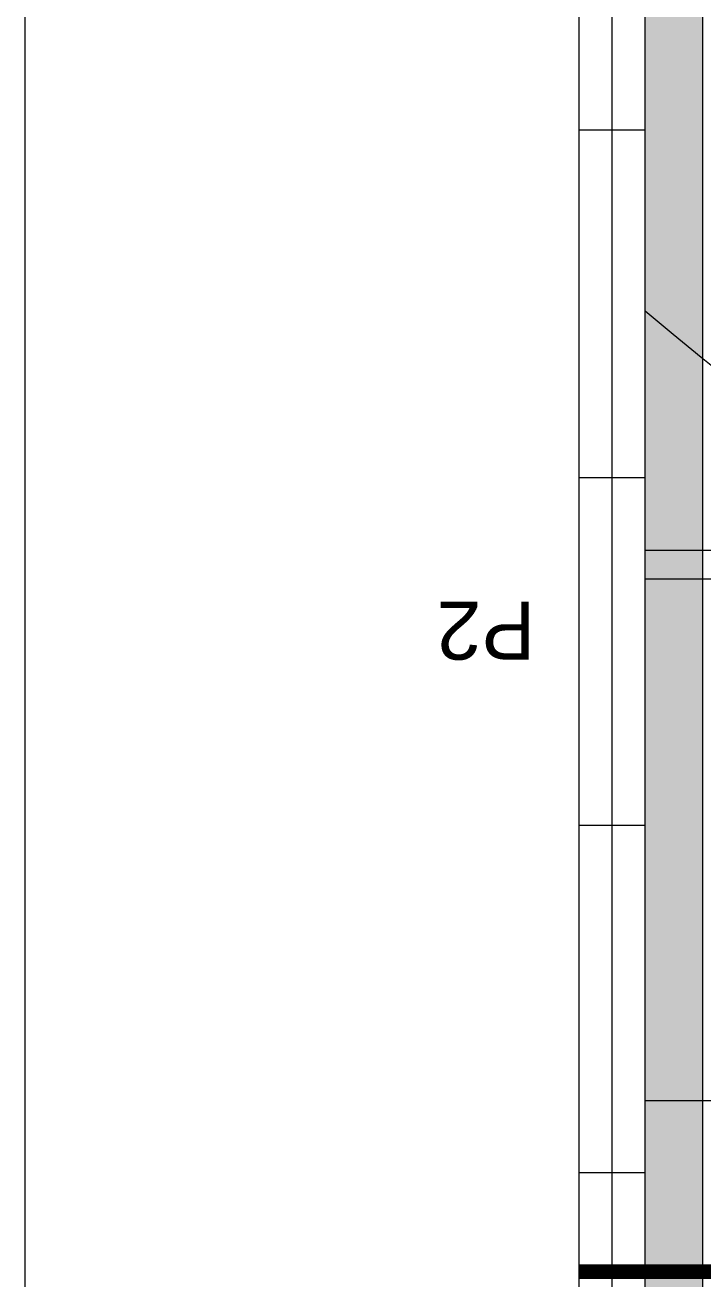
# Model space of a CAD drawing. Header units: millimetres. Extents: x -81374 to 485233, y -39075 to 157313.
# Drawn here: x 16899 to 19240, y -36324 to -31995 of the extents above; entities that cross this region are included whole.
import ezdxf
from ezdxf.enums import TextEntityAlignment as Align

# ---------------------------------------------------------------- set-up
doc = ezdxf.new("R2010")
doc.units = ezdxf.units.MM
doc.linetypes.add('CENTER', pattern=[2, 1.25, -0.25, 0.25, -0.25])
doc.linetypes.add('HIDDEN', pattern=[0.375, 0.25, -0.125])
doc.layers.add('CEN', color=252, linetype='CENTER')
doc.layers.add('Hatch 01_UC', color=7, linetype='Continuous')
doc.layers.add('G-IMPT', color=8, linetype='Continuous', lineweight=5)
doc.layers.add('ID-MODULAR', color=44, linetype='Continuous', lineweight=9)
doc.styles.get("Standard").update_dxf_attribs({"font": 'arial.ttf'})

# ---------------------------------------------------------------- blocks, each defined once
blk = doc.blocks.new('ng')
at = {"layer": 'CEN', "color": 9, "linetype": 'HIDDEN', "lineweight": 0, "ltscale": 1500, "true_color": 0xc7c8ca}
blk.add_lwpolyline([(65327.2, 78013.1), (65327.2, 75743.2), (67597.2, 75743.2)], dxfattribs=at)
blk = doc.blocks.new('floor plan 1')
at = {"layer": 'G-IMPT', "color": 8, "linetype": 'Continuous'}
blk.add_line((41272.1, 0), (41272.1, -82350.1), dxfattribs=at)
at = {"layer": 'G-IMPT', "color": 55, "linetype": 'Continuous', "true_color": 0xb49f4b}
for p, q in [((39130.5, -1192.8), (39130.5, -10317.3)), ((39359.2, -1192.8), (39359.2, -10317.3))]:
    blk.add_line(p, q, dxfattribs=at)
at = {"layer": 'G-IMPT', "linetype": 'Continuous'}
for p, q in [((39244.8, -1192.8), (39244.8, -10317.3)), ((39130.5, -3117.3), (39359.2, -3117.3)), ((39130.5, -4317.3), (39359.2, -4317.3)), ((39130.5, -5517.3), (39359.2, -5517.3)), ((39130.5, -6717.3), (39359.2, -6717.3))]:
    blk.add_line(p, q, dxfattribs=at)
at = {"layer": 'G-IMPT', "color": 8, "ltscale": 500}
for p, q in [((39130.5, -2692.8), (39130.5, -3367.8)), ((39130.5, -3367.8), (37030.5, -3367.8)), ((38830.5, -5167.8), (39130.5, -5167.8)), ((39130.5, -5167.8), (39130.5, -5267.8)), ((39130.5, -5267.8), (38830.5, -5267.8))]:
    blk.add_line(p, q, dxfattribs=at)
blk.add_arc((30901.2, -15868.2), 12777.8, 49.90697, 259.60318, dxfattribs=at)
at = {"layer": 'CEN', "linetype": 'Continuous'}
blk.add_blockref('ng', (-28240.4, -78519.6), dxfattribs=at)
at = {"layer": 'G-IMPT', "color": 8, "ltscale": 500}
for rotation, p in [(359.9992, (39680.6, -4989.6, 0)), (359.9992, (35886.7, -10139.3, 0)), (270.0008, (28873.3, -20643.5, 0)), (359.9992, (11975.3, -26935.4, 0)), (359.9992, (15267.6, -26935.4, 0)), (359.9992, (26686.3, -26987.7, 0)), (270.0008, (15861.1, -28615, 0)), (89.9992, (23697.8, -33300.6, 0)), (89.9992, (23597.9, -35337.7, 0)), (89.9992, (23597.9, -37388.3, 0)), (359.9992, (13750.4, -37781.5, 0)), (89.9992, (23697.8, -40746.8, 0)), (89.9992, (23597.8, -44302.5, 0)), (89.9992, (23597.8, -46399.1, 0)), (89.9992, (23697.8, -48339.8, 0)), (89.9992, (23697.8, -54280, 0)), (359.9992, (27418.1, -55702.4, 0)), (89.9992, (9671.9, -65856.5, 0)), (359.9992, (4684.1, -67403.4, 0)), (359.9992, (8737.2, -67403.4, 0))]:
    blk.add_attdef('PARTITIONTYPE', text='', height=200, rotation=rotation, dxfattribs=at).set_placement(p, align=Align.MIDDLE_CENTER)

msp = doc.modelspace()

# ---------------------------------------------------------------- hatches: boundary and pattern name
at = {"layer": 'Hatch 01_UC', "linetype": 'Continuous', "lineweight": 0, "transparency": 33554597}
h = msp.add_hatch(dxfattribs=at)
h.set_pattern_fill('GOST_WOOD', color=8, scale=15, angle=270)
h.set_pattern_definition([(360, (56567.08, 11996.835), (-4e-14, -90), [150, -30]), (360, (56537.08, 11966.835), (-4e-14, -90), [90, -22.5, 45, -22.5]), (360, (56492.08, 11936.835), (-4e-14, -90), [150, -30])])
h.paths.add_polyline_path([(19038.7, -37882.6), (19238.7, -37882.6), (19238.7, -28833), (19038.7, -28833)])

# ---------------------------------------------------------------- linework, layer by layer
at = {"layer": 'CEN', "color": 11, "linetype": 'HIDDEN', "lineweight": 0, "ltscale": 1500, "const_width": 50}
msp.add_lwpolyline([(21084, -38568.9), (21084, -36298.9), (18814, -36298.9)], dxfattribs=at)
at = {"layer": 'ID-MODULAR', "color": 45, "linetype": 'Continuous'}
msp.add_lwpolyline([(19038.7, -37882.6), (19238.7, -37882.6), (19238.7, -28833), (19038.7, -28833)], close=True, dxfattribs=at)

# ---------------------------------------------------------------- block references
at = {"linetype": 'Continuous'}
ref = msp.add_blockref('floor plan 1', (58170.8, -39075.4), dxfattribs=dict(at, rotation=180))
ref.add_attrib('PARTITIONTYPE', 'P2', dxfattribs={"layer": 'G-IMPT', "color": 8, "ltscale": 500, "height": 200, "rotation": 179.9992}).set_placement((18490.2, -34085.8, 0), align=Align.MIDDLE_CENTER)

doc.saveas('drawing.dxf')
